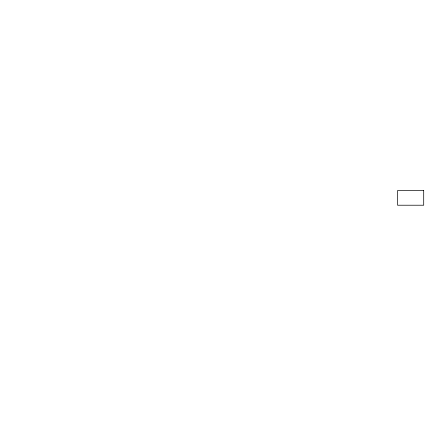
<?xml version="1.0" encoding="UTF-8"?>
<svg xmlns="http://www.w3.org/2000/svg" width="446" height="446" viewBox="0 0 446 446"><rect width="100%" height="100%" fill="white"/><g stroke="black" fill="none" stroke-linecap="round" stroke-linejoin="round"><path stroke-width="0.67" d="M423.7 190.526L397.57 190.526L397.57 205.221L423.7 205.221L423.7 190.526"/></g></svg>
